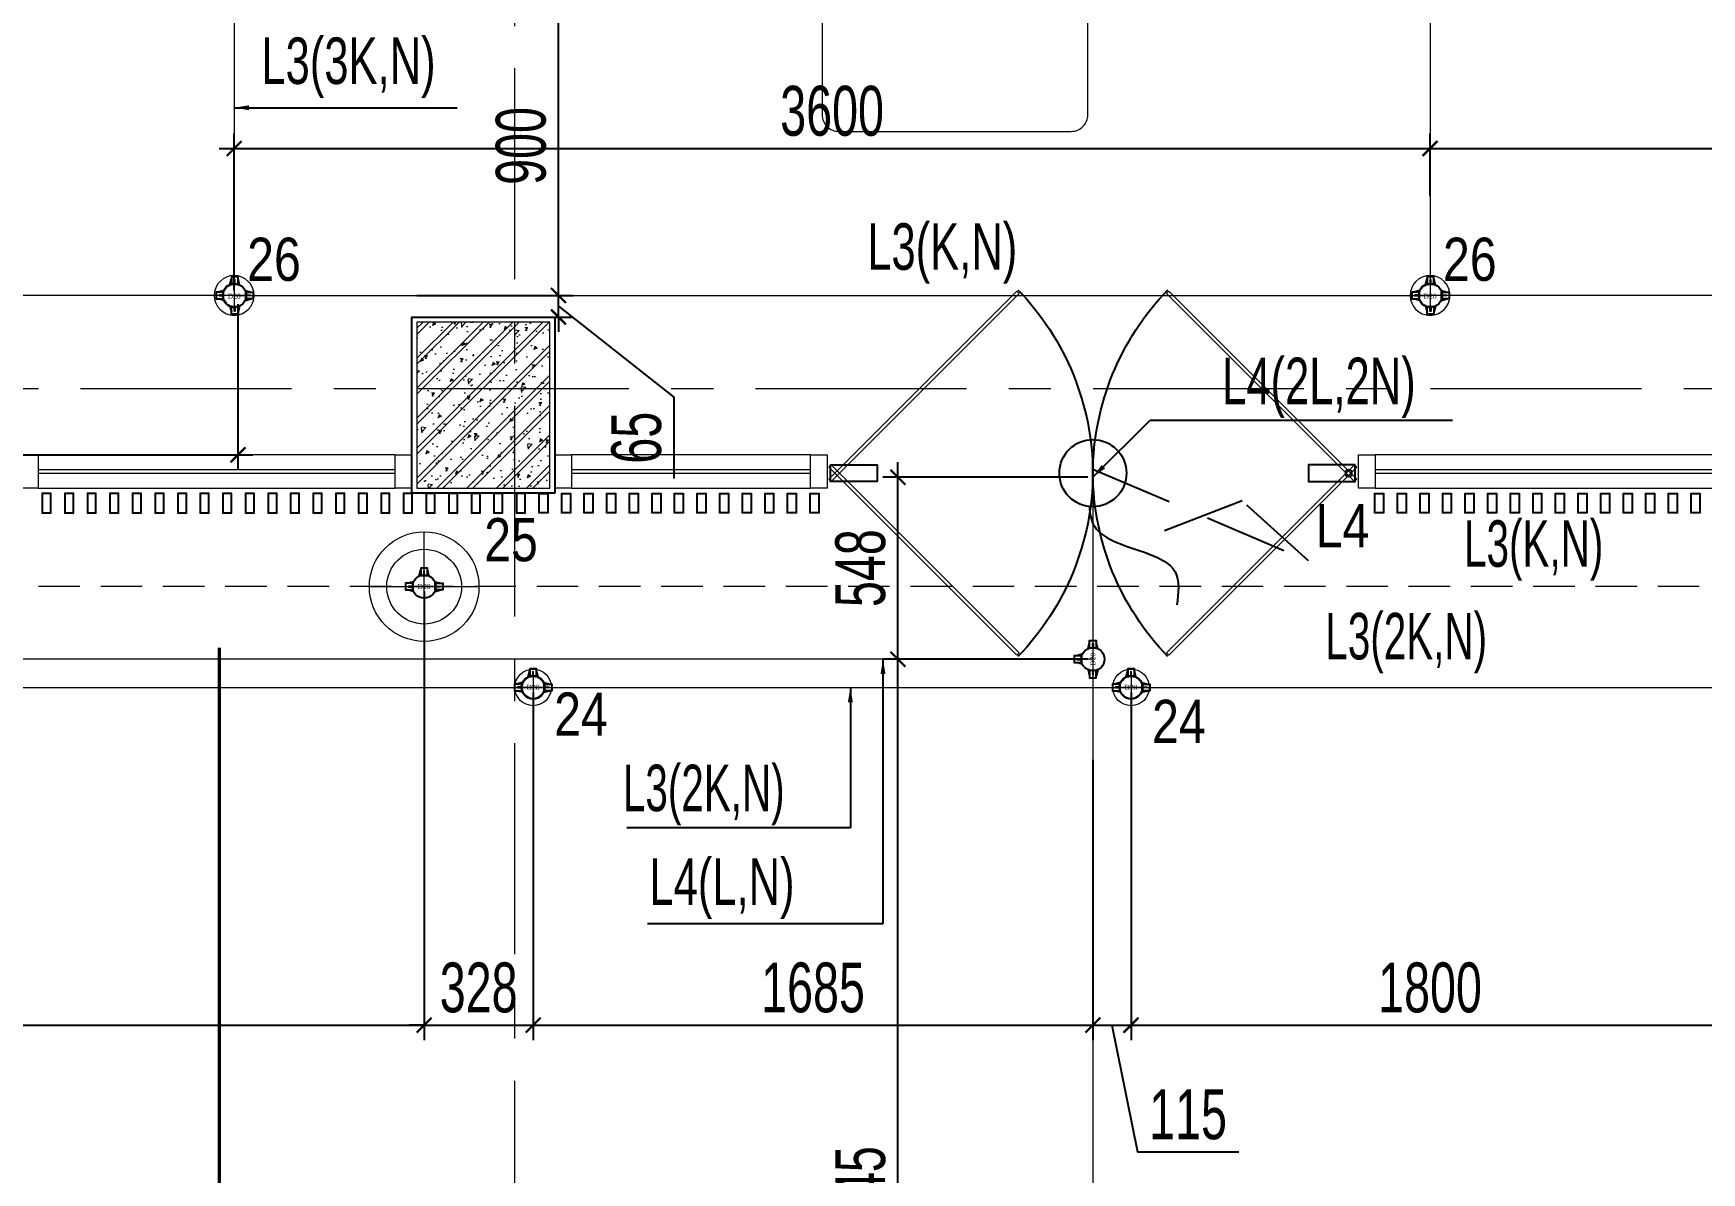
# Model space of a CAD drawing. Header units: millimetres. Extents: x -343543 to 400519, y -115663 to 104219.
# Drawn here: x -68316 to -63294, y -42361 to -38931 of the extents above; entities that cross this region are included whole.
import ezdxf
from ezdxf.xclip import XClip

# ---------------------------------------------------------------- set-up
doc = ezdxf.new("R2010")
doc.units = ezdxf.units.MM
doc.header["$XCLIPFRAME"] = 0
for name, pattern in [("$0$02'TUONG Xay$0$HIDDEN", [0.375, 0.25, -0.125]), ('CONTINOUS', [0]), ('HIDDEN2', [0.1875, 0.125, -0.0625]), ('XREF MAT BANG TUONG XAY$0$CENTER', [50.8, 31.75, -6.35, 6.35, -6.35])]:
    doc.linetypes.add(name, pattern=pattern)
doc.layers.get('0').update_dxf_attribs({"color": 231, "lineweight": 0})
doc.layers.get('DefPoints').update_dxf_attribs({"color": 191})
for name, color, linetype in [('A-FLOR', 35, 'Continuous'), ('INNO-GIOTHAI', 20, 'Continuous'), ('XREF MAT BANG TUONG XAY$0$A-FNSH', 8, 'Continuous'), ('XREF MAT BANG TUONG XAY$0$A-FURN', 8, 'Continuous'), ('ống ghen', 6, 'Continuous')]:
    doc.layers.add(name, color=color, linetype=linetype)
for name, color, linetype, lineweight in [('A-PATT', 252, 'Continuous', 9), ('A-SYMBOLS', 10, 'Continuous', 13), ('fix lighting', 2, 'Continuous', 5), ('ICC-Text', 3, 'Continuous', 25), ('SME-E-COND-LTG', 51, 'Continuous', 18), ('SME-E-LTG-DIM', 55, 'Continuous', 18), ('SME-E-LTG-NOTE', 54, 'Continuous', 18), ('TEXT DIEN', 3, 'Continuous', 18), ('XREF MAT BANG TUONG XAY$0$01.Xref _MB T1$0$A-WALL-INT', 8, 'Continuous', 9), ('XREF MAT BANG TUONG XAY$0$01.Xref _MB T2-Mai$0$$0$A-DOOR', 8, 'Continuous', 9), ('XREF MAT BANG TUONG XAY$0$A-GRID', 8, 'XREF MAT BANG TUONG XAY$0$CENTER', 15), ('XREF MAT BANG TUONG XAY$0$xref_IKIGAI_Cot$0$A-FNSH', 8, 'Continuous', 9), ('XREF MAT BANG TUONG XAY$0$xref_IKIGAI_Cot$0$A-PATT', 8, 'Continuous', 5)]:
    doc.layers.add(name, color=color, linetype=linetype, lineweight=lineweight)
doc.layers.add('EL - CABLE - PA', color=5, linetype='CONTINOUS', true_color=0x0000ff)
doc.styles.add('Arial', font='arial.ttf', dxfattribs={"width": 0.8})
doc.styles.add('ROMANS1', font='vntimeh.shx', dxfattribs={"width": 0.8, "bigfont": 'bigfont.shx'})
doc.styles.add('SM-DIMTEXT', font='SME.shx', dxfattribs={"width": 0.7})
doc.styles.add('SME-TEXT', font='sme.shx', dxfattribs={"width": 0.7})
doc.dimstyles.new('SDIM-75', dxfattribs={"dimscale": 75, "dimtxt": 2, "dimasz": 0.6, "dimexe": 0.6, "dimexo": 0.2, "dimgap": 0.5, "dimtad": 1, "dimdec": 0, "dimzin": 12, "dimtxsty": 'SM-DIMTEXT', "dimblk": 'ARCHTICK', "dimcen": 0.12, "dimdle": 0.6, "dimclrd": 7, "dimclre": 8, "dimadec": 0, "dimazin": 3, "dimtfac": 2, "dimtdec": 0, "dimtix": 1, "dimtmove": 1, "dimatfit": 3, "dimfxl": 1, "dimtzin": 0, "dimarcsym": 1})

# ---------------------------------------------------------------- blocks, each defined once
blk = doc.blocks.new('XREF MAT BANG TUONG XAY$0$xref_IKIGAI_Cot')
at = {"layer": 'XREF MAT BANG TUONG XAY$0$xref_IKIGAI_Cot$0$A-PATT'}
h = blk.add_hatch(dxfattribs=at)
h.set_pattern_fill('BT-01', color=8, scale=15, angle=180, pattern_type=2)
h.set_pattern_definition([(230, (23725, -40080), (-107.59, 9.413), [11.25, -123.75]), (175, (23725, -40080), (20.813, -112.83), [9, -99]), (280.45, (23716.04, -40079.22), (-86.776, -103.416), [9.56, -105.171]), (226.184, (23725, -40110), (-160.086, 24.83), [16.875, -185.625]), (276.636, (23711.66, -40107.93), (-140.2, -146.12), [14.34, -157.757]), (171.184, (23725, -40110), (-140.2, -146.12), [13.5, -148.5]), (201, (23710, -40102.5), (-89.536, 60.393), [11.25, -123.75]), (146, (23710, -40102.5), (-36.497, -108.773), [9, -99]), (251.45, (23702.54, -40097.47), (-126.033, -48.38), [9.56, -105.171]), (217.5, (23725, -40080), (-1.824, -49.934), [0, -97.8, 0, -100.5, 0, -99.375]), (187.5, (23725, -40080), (-39.4604, -59.162), [0, -57.3, 0, -95.55, 0, -37.875]), (147.5, (23758.45, -40080), (-80.0734, 3.3832), [0, -37.5, 0, -117, 0, -155.25]), (137.5, (23773.45, -40080), (-87.478, -15.016), [0, -48.75, 0, -77.7, 0, -110.25]), (225, (23725, -40080), (45.078, -45.078), []), (225, (23725, -40098.375), (45.078, -45.078), [])])
h.paths.add_polyline_path([(23905, -39800), (23505, -39800), (23505, -40300), (23905, -40300)])
at = {"layer": 'XREF MAT BANG TUONG XAY$0$A-GRID', "color": 8, "ltscale": 20}
for points in [[(23800, -53895), (23800, -27075.6)], [(-2907.5, -40000), (42750, -40000)]]:
    blk.add_lwpolyline(points, dxfattribs=at)
at = {"layer": 'XREF MAT BANG TUONG XAY$0$xref_IKIGAI_Cot$0$A-FNSH', "color": 8}
blk.add_lwpolyline([(23905, -39800), (23505, -39800), (23505, -40300), (23905, -40300)], close=True, dxfattribs=at)
blk = doc.blocks.new('XREF MAT BANG TUONG XAY$0$nnnbvnfg')
at = {"layer": 'XREF MAT BANG TUONG XAY$0$01.Xref _MB T1$0$A-WALL-INT', "color": 8}
for points in [[(-14, -30), (14, -30), (14, 30), (-14, 30)], [(-12, -28), (12, -28), (12, 28), (-12, 28)]]:
    blk.add_lwpolyline(points, close=True, dxfattribs=at)
blk = doc.blocks.new('XREF MAT BANG TUONG XAY$0$nnrgnbnnrg')
at = {"layer": 'XREF MAT BANG TUONG XAY$0$01.Xref _MB T2-Mai$0$$0$A-DOOR', "color": 8}
for points in [[(-780.6, -162.7), (-214.9, 403), (-207.8, 395.9), (-773.5, -169.7)], [(808.9, -162.7), (243.2, 403), (236.2, 395.9), (801.9, -169.7)], [(-1985.8, -90), (-835.8, -90), (-835.8, -190), (-1985.8, -190)], [(-835.8, -190), (-785.8, -190), (-785.8, -90), (-835.8, -90)], [(814.2, -190), (864.2, -190), (864.2, -90), (814.2, -90)], [(864.2, -90), (1584.2, -90), (1584.2, -190), (864.2, -190)], [(1584.2, -190), (1634.2, -190), (1634.2, -90), (1584.2, -90)], [(-1985.8, -135), (-835.8, -135), (-835.8, -145), (-1985.8, -145)], [(-780.6, -127.3), (-214.9, -693), (-207.8, -685.9), (-773.5, -120.3)], [(808.9, -127.3), (243.2, -693), (236.2, -685.9), (801.9, -120.3)], [(864.2, -135), (1584.2, -135), (1584.2, -145), (864.2, -145)]]:
    blk.add_lwpolyline(points, close=True, dxfattribs=at)
at = {"layer": 'XREF MAT BANG TUONG XAY$0$A-FURN', "color": 8}
for points in [[(-775.8, -120), (-635.3, -120), (-635.3, -170), (-775.8, -170)], [(804.2, -120), (663.6, -120), (663.6, -170), (804.2, -170)]]:
    blk.add_lwpolyline(points, close=True, dxfattribs=at)
blk.add_circle((-755.8, -145), 10, dxfattribs=at)
for centre, start, end in [((-785.8, -150), 0.3581, 44.092), ((814.2, -150), 135.908, 179.6419), ((-785.8, -140), 315.908, 359.6419), ((814.2, -140), 180.3581, 224.092)]:
    blk.add_arc(centre, 800, start, end, dxfattribs=at)
blk = doc.blocks.new('XREF MAT BANG NOI THAT')
at = {"color": 8}
blk.add_lwpolyline([(25474.8, -37426.1), (24774.8, -37426.1, 0.414214), (24724.8, -37476.1), (24724.8, -39176.1, 0.414214), (24774.8, -39226.1), (25474.8, -39226.1, 0.414214), (25524.8, -39176.1), (25524.8, -37476.1, 0.414214)], format="xyb", close=True, dxfattribs=at)
blk = doc.blocks.new('01.Xref _MB T1')
at = {"layer": 'XREF MAT BANG TUONG XAY$0$01.Xref _MB T2-Mai$0$$0$A-DOOR', "color": 8}
for points in [[(22364.99017, -40300.00001), (22314.99017, -40300.00001), (22314.99017, -40200.00001), (22364.99017, -40200.00001)], [(23439.99017, -40200.00001), (22364.99017, -40200.00001), (22364.99017, -40300.00001), (23439.99017, -40300.00001)], [(23489.99017, -40300.00001), (23439.99017, -40300.00001), (23439.99017, -40200.00001), (23489.99017, -40200.00001)], [(23439.99017, -40245.00001), (22364.99017, -40245.00001), (22364.99017, -40255.00001), (23439.99017, -40255.00001)]]:
    blk.add_lwpolyline(points, close=True, dxfattribs=at)
at = {"layer": 'XREF MAT BANG TUONG XAY$0$A-FNSH', "color": 8}
blk.add_lwpolyline([(23919.99208, -40315.00001), (23489.99208, -40315.00001), (23489.99208, -39785.00001), (23919.99208, -39785.00001)], close=True, dxfattribs=at)
at = {"color": 8}
ref = blk.add_blockref('XREF MAT BANG TUONG XAY$0$xref_IKIGAI_Cot', (-0.00927, -0.00001), dxfattribs=at)
XClip(ref).set_block_clipping_path([(-5181.1494167775, -58156.1251844964), (44638.3275875031, -24933.2650512661)])
at = {"layer": 'XREF MAT BANG TUONG XAY$0$A-FURN', "color": 8, "xscale": -1}
for name, p in [('XREF MAT BANG TUONG XAY$0$nnrgnbnnrg', (25554.16454, -40110.00001)), ('XREF MAT BANG TUONG XAY$0$nnnbvnfg', (23885.99078, -40345.00001)), ('XREF MAT BANG TUONG XAY$0$nnnbvnfg', (23953.99078, -40345.00001)), ('XREF MAT BANG TUONG XAY$0$nnnbvnfg', (24021.99078, -40345.00001)), ('XREF MAT BANG TUONG XAY$0$nnnbvnfg', (24089.99078, -40345.00001)), ('XREF MAT BANG TUONG XAY$0$nnnbvnfg', (24157.99078, -40345.00001)), ('XREF MAT BANG TUONG XAY$0$nnnbvnfg', (24225.99078, -40345.00001)), ('XREF MAT BANG TUONG XAY$0$nnnbvnfg', (24293.99078, -40345.00001)), ('XREF MAT BANG TUONG XAY$0$nnnbvnfg', (24361.99078, -40345.00001)), ('XREF MAT BANG TUONG XAY$0$nnnbvnfg', (24429.99078, -40345.00001)), ('XREF MAT BANG TUONG XAY$0$nnnbvnfg', (24497.99078, -40345.00001)), ('XREF MAT BANG TUONG XAY$0$nnnbvnfg', (24565.99078, -40345.00001)), ('XREF MAT BANG TUONG XAY$0$nnnbvnfg', (24633.99078, -40345.00001)), ('XREF MAT BANG TUONG XAY$0$nnnbvnfg', (24701.99078, -40345.00001)), ('XREF MAT BANG TUONG XAY$0$nnnbvnfg', (26401.9718, -40345.00001)), ('XREF MAT BANG TUONG XAY$0$nnnbvnfg', (26469.9718, -40345.00001)), ('XREF MAT BANG TUONG XAY$0$nnnbvnfg', (26537.9718, -40345.00001)), ('XREF MAT BANG TUONG XAY$0$nnnbvnfg', (26605.9718, -40345.00001)), ('XREF MAT BANG TUONG XAY$0$nnnbvnfg', (26673.9718, -40345.00001)), ('XREF MAT BANG TUONG XAY$0$nnnbvnfg', (26741.9718, -40345.00001)), ('XREF MAT BANG TUONG XAY$0$nnnbvnfg', (26809.9718, -40345.00001)), ('XREF MAT BANG TUONG XAY$0$nnnbvnfg', (26877.9718, -40345.00001)), ('XREF MAT BANG TUONG XAY$0$nnnbvnfg', (26945.9718, -40345.00001)), ('XREF MAT BANG TUONG XAY$0$nnnbvnfg', (27013.9718, -40345.00001)), ('XREF MAT BANG TUONG XAY$0$nnnbvnfg', (27081.9718, -40345.00001)), ('XREF MAT BANG TUONG XAY$0$nnnbvnfg', (27149.9718, -40345.00001)), ('XREF MAT BANG TUONG XAY$0$nnnbvnfg', (27217.9718, -40345.00001)), ('XREF MAT BANG TUONG XAY$0$nnnbvnfg', (27285.9718, -40345.00001)), ('XREF MAT BANG TUONG XAY$0$nnnbvnfg', (27353.9718, -40345.00001))]:
    blk.add_blockref(name, p, dxfattribs=at)
at = {"layer": 'XREF MAT BANG TUONG XAY$0$A-FURN', "color": 8}
for p in [(22389.99078, -40345.00001), (22457.99078, -40345.00001), (22525.99078, -40345.00001), (22593.99078, -40345.00001), (22661.99078, -40345.00001), (22729.99078, -40345.00001), (22797.99078, -40345.00001), (22865.99078, -40345.00001), (22933.99078, -40345.00001), (23001.99078, -40345.00001), (23069.99078, -40345.00001), (23069.99078, -40345.00001), (23137.99078, -40345.00001), (23205.99078, -40345.00001), (23273.99078, -40345.00001), (23341.99078, -40345.00001), (23409.99078, -40345.00001), (23477.99078, -40345.00001), (23545.99078, -40345.00001), (23613.99078, -40345.00001), (23681.99078, -40345.00001), (23749.99078, -40345.00001), (23817.99078, -40345.00001)]:
    blk.add_blockref('XREF MAT BANG TUONG XAY$0$nnnbvnfg', p, dxfattribs=at)
at = {"layer": 'A-PATT', "color": 8}
blk.add_blockref('XREF MAT BANG NOI THAT', (0, 0), dxfattribs=at)
blk = doc.blocks.new('Spotlight SKU LS1 3W')
at = {"color": 0, "linetype": 'ByBlock'}
for p, q in [((36, 0), (-36, 0)), ((0, 36), (0, -36))]:
    blk.add_line(p, q, dxfattribs=at)
for radius, start, end in [(60, 90, 270), (60, 270, 90), (36, 90, 270), (36, 270, 90)]:
    blk.add_arc((0, 0), radius, start, end, dxfattribs=at)
blk = doc.blocks.new('A$C1bd1283e')
at = {"color": 0, "linetype": 'ByBlock'}
for p, q in [((-11.7, -11.7), (11.7, 11.7)), ((-11.7, 11.7), (11.7, -11.7))]:
    blk.add_line(p, q, dxfattribs=at)
for radius, start, end in [(27.5, 315, 135), (27.5, 135, 315), (16.5, 135, 315), (16.5, 315, 135)]:
    blk.add_arc((0, 0), radius, start, end, dxfattribs=at)
blk = doc.blocks.new('A$C0707c3b3')
at = {"layer": 'fix lighting', "linetype": "$0$02'TUONG Xay$0$HIDDEN", "ltscale": 500, "const_width": 10}
blk.add_lwpolyline([(-8545, -10030), (-8545, -18670)], dxfattribs=at)
at = {"layer": 'fix lighting'}
for p in [(-8500, -8970), (-4900, -8970)]:
    blk.add_blockref('Spotlight SKU LS1 3W', p, dxfattribs=at)
at = {"layer": 'fix lighting', "xscale": -2, "yscale": 2, "zscale": 2, "rotation": 45}
for p in [(-7600, -10150), (-5800, -10150)]:
    blk.add_blockref('A$C1bd1283e', p, dxfattribs=at)
blk = doc.blocks.new('LT12')
for points in [[(0, -110), (0, 110)], [(-110, 0), (110, 0)]]:
    blk.add_lwpolyline(points)
blk.add_circle((0, 0), 110)
at = {"layer": 'A-PATT'}
blk.add_circle((0, 0), 75, dxfattribs=at)
blk = doc.blocks.new('A$C6ab44c1a')
blk.add_circle((0, 0), 50.5)
blk.add_open_spline([(-5.1, -50.2), (-4.8, -61.6), (2.8, -99.1), (70.3, -113.1), (133.4, -143.7), (128.7, -179.9), (126.3, -198.4)], degree=3, knots=[22.981386, 22.981386, 22.981386, 22.981386, 39.998359, 85.547817, 109.785384, 134.820833, 134.820833, 134.820833, 134.820833])
blk = doc.blocks.new('DenSanTuongT2Ikigai')
at = {"layer": 'EL - CABLE - PA', "color": 5, "true_color": 0x0000ff, "xscale": 2, "yscale": 2, "zscale": 2}
blk.add_blockref('A$C6ab44c1a', (25540, 9745), dxfattribs=at)
at = {"layer": 'fix lighting', "xscale": 1.5, "yscale": 1.5, "zscale": 1.5}
blk.add_blockref('LT12', (23526.9, 9403.4), dxfattribs=at)
blk = doc.blocks.new('c4-d20')
at = {"layer": 'ống ghen', "ltscale": 30}
for points in [[(5338942.8, -3869222.4), (5338924.6, -3869227.1)], [(5338959.8, -3869205.4), (5338964.6, -3869187.1)], [(5338989.3, -3869205.4), (5338984.6, -3869187.1)], [(5339006.3, -3869222.4), (5339024.6, -3869227.1)], [(5338942.8, -3869251.9), (5338924.6, -3869247.1)], [(5338959.8, -3869268.9), (5338964.6, -3869287.1)], [(5338989.3, -3869268.9), (5338984.6, -3869287.1)], [(5339006.3, -3869251.9), (5339024.6, -3869247.1)]]:
    blk.add_lwpolyline(points, dxfattribs=at)
for points in [[(5338984.6, -3869203.6), (5338984.6, -3869181.1), (5338964.6, -3869181.1), (5338964.6, -3869203.6)], [(5338975.1, -3869202.1), (5338975.1, -3869190.1), (5338974, -3869190.1), (5338974, -3869202.1)], [(5338941, -3869227.1), (5338918.6, -3869227.1), (5338918.6, -3869247.1), (5338941, -3869247.1)], [(5338939.6, -3869236.6), (5338927.5, -3869236.6), (5338927.5, -3869237.7), (5338939.6, -3869237.7)], [(5338984.6, -3869270.7), (5338984.6, -3869293.1), (5338964.6, -3869293.1), (5338964.6, -3869270.7)], [(5338975.1, -3869272.1), (5338975.1, -3869284.2), (5338974, -3869284.2), (5338974, -3869272.1)], [(5339008.1, -3869227.1), (5339030.6, -3869227.1), (5339030.6, -3869247.1), (5339008.1, -3869247.1)], [(5339009.6, -3869236.6), (5339021.6, -3869236.6), (5339021.6, -3869237.7), (5339009.6, -3869237.7)]]:
    blk.add_lwpolyline(points, close=True, dxfattribs=at)
blk.add_circle((5338974.6, -3869237.1), 35, dxfattribs=at)
at = {"layer": 'TEXT DIEN', "ltscale": 30, "style": 'ROMANS1'}
blk.add_text('D20', height=15, dxfattribs=at).set_placement((5338953.4, -3869246.8))
blk = doc.blocks.new('c3-20')
at = {"layer": 'ống ghen', "ltscale": 30}
for points in [[(5338959.8, -3869072.3), (5338964.6, -3869054)], [(5338989.3, -3869072.3), (5338984.6, -3869054)], [(5338942.8, -3869089.3), (5338924.6, -3869094)], [(5338942.8, -3869118.8), (5338924.6, -3869114)], [(5339006.3, -3869089.3), (5339024.6, -3869094)], [(5339006.3, -3869118.8), (5339024.6, -3869114)]]:
    blk.add_lwpolyline(points, dxfattribs=at)
for points in [[(5338984.6, -3869070.5), (5338984.6, -3869048), (5338964.6, -3869048), (5338964.6, -3869070.5)], [(5338975.1, -3869069), (5338975.1, -3869057), (5338974, -3869057), (5338974, -3869069)], [(5338941, -3869094), (5338918.6, -3869094), (5338918.6, -3869114), (5338941, -3869114)], [(5338939.6, -3869103.5), (5338927.5, -3869103.5), (5338927.5, -3869104.6), (5338939.6, -3869104.6)], [(5339008.1, -3869094), (5339030.6, -3869094), (5339030.6, -3869114), (5339008.1, -3869114)], [(5339009.6, -3869103.5), (5339021.6, -3869103.5), (5339021.6, -3869104.6), (5339009.6, -3869104.6)]]:
    blk.add_lwpolyline(points, close=True, dxfattribs=at)
blk.add_circle((5338974.6, -3869104), 35, dxfattribs=at)
at = {"layer": 'TEXT DIEN', "ltscale": 30, "style": 'ROMANS1'}
blk.add_text('D20', height=15, dxfattribs=at).set_placement((5338954.5, -3869111.3))
blk = doc.blocks.new('_ArchTick')
at = {"color": 0, "linetype": 'ByBlock', "const_width": 0.15}
blk.add_lwpolyline([(-0.5, -0.5), (0.5, 0.5)], dxfattribs=at)
blk = doc.blocks.new('*D1686')
at = {"layer": 'DefPoints', "color": 0, "linetype": 'Continuous', "ltscale": 1000, "transparency": 16777216}
for p in [(-70541, -39730.9), (-67700.1, -39730.9), (-67700.1, -40200)]:
    blk.add_point(p, dxfattribs=at)
at = {"layer": 'SME-E-LTG-DIM', "color": 8, "linetype": 'Continuous', "lineweight": -2, "ltscale": 1000, "transparency": 16777216}
for p, q in [((-70541, -39745.9), (-70541, -40245)), ((-67700.1, -39745.9), (-67700.1, -40245))]:
    blk.add_line(p, q, dxfattribs=at)
at = {"layer": 'SME-E-LTG-DIM', "color": 7, "linetype": 'Continuous', "lineweight": -2, "ltscale": 1000, "transparency": 16777216}
blk.add_line((-70586, -40200), (-67655.1, -40200), dxfattribs=at)
at = {"layer": 'SME-E-LTG-DIM', "color": 7, "linetype": 'Continuous', "lineweight": -2, "ltscale": 1000, "transparency": 16777216, "xscale": 45, "yscale": 45, "zscale": 45, "rotation": 180}
blk.add_blockref('_ArchTick', (-70541, -40200), dxfattribs=at)
at = {"layer": 'SME-E-LTG-DIM', "color": 7, "linetype": 'Continuous', "lineweight": -2, "ltscale": 1000, "transparency": 16777216, "xscale": 45, "yscale": 45, "zscale": 45}
blk.add_blockref('_ArchTick', (-67700.1, -40200), dxfattribs=at)
at = {"layer": 'SME-E-LTG-DIM', "color": 0, "linetype": 'Continuous', "ltscale": 1000, "transparency": 16777216, "insert": (-69120.5, -40087.5), "char_height": 150, "attachment_point": 5, "style": 'SM-DIMTEXT'}
blk.add_mtext('2841', dxfattribs=at)
blk = doc.blocks.new('*D1687')
at = {"layer": 'DefPoints', "color": 0, "linetype": 'Continuous', "ltscale": 1000, "transparency": 16777216}
for p in [(-64111.6, -39277.6), (-64111.6, -39435.7), (-67711.6, -39720)]:
    blk.add_point(p, dxfattribs=at)
at = {"layer": 'SME-E-LTG-DIM', "color": 8, "linetype": 'Continuous', "lineweight": -2, "ltscale": 1000, "transparency": 16777216}
for p, q in [((-67711.6, -39705), (-67711.6, -39232.6)), ((-64111.6, -39420.7), (-64111.6, -39232.6))]:
    blk.add_line(p, q, dxfattribs=at)
at = {"layer": 'SME-E-LTG-DIM', "color": 7, "linetype": 'Continuous', "lineweight": -2, "ltscale": 1000, "transparency": 16777216}
blk.add_line((-67756.6, -39277.6), (-64066.6, -39277.6), dxfattribs=at)
at = {"layer": 'SME-E-LTG-DIM', "color": 7, "linetype": 'Continuous', "lineweight": -2, "ltscale": 1000, "transparency": 16777216, "xscale": 45, "yscale": 45, "zscale": 45, "rotation": 180}
blk.add_blockref('_ArchTick', (-67711.6, -39277.6), dxfattribs=at)
at = {"layer": 'SME-E-LTG-DIM', "color": 7, "linetype": 'Continuous', "lineweight": -2, "ltscale": 1000, "transparency": 16777216, "xscale": 45, "yscale": 45, "zscale": 45}
blk.add_blockref('_ArchTick', (-64111.6, -39277.6), dxfattribs=at)
at = {"layer": 'SME-E-LTG-DIM', "color": 0, "linetype": 'Continuous', "ltscale": 1000, "transparency": 16777216, "insert": (-65911.6, -39165.1), "char_height": 150, "attachment_point": 5, "style": 'SM-DIMTEXT'}
blk.add_mtext('3600', dxfattribs=at)
blk = doc.blocks.new('*D1688')
at = {"layer": 'DefPoints', "color": 0, "linetype": 'Continuous', "ltscale": 1000, "transparency": 16777216}
for p in [(-59336.6, -39277.6), (-64111.6, -39435.7), (-59336.6, -39437.5)]:
    blk.add_point(p, dxfattribs=at)
at = {"layer": 'SME-E-LTG-DIM', "color": 8, "linetype": 'Continuous', "lineweight": -2, "ltscale": 1000, "transparency": 16777216}
for p, q in [((-64111.6, -39420.7), (-64111.6, -39232.6)), ((-59336.6, -39422.5), (-59336.6, -39232.6))]:
    blk.add_line(p, q, dxfattribs=at)
at = {"layer": 'SME-E-LTG-DIM', "color": 7, "linetype": 'Continuous', "lineweight": -2, "ltscale": 1000, "transparency": 16777216}
blk.add_line((-64156.6, -39277.6), (-59291.6, -39277.6), dxfattribs=at)
at = {"layer": 'SME-E-LTG-DIM', "color": 7, "linetype": 'Continuous', "lineweight": -2, "ltscale": 1000, "transparency": 16777216, "xscale": 45, "yscale": 45, "zscale": 45, "rotation": 180}
blk.add_blockref('_ArchTick', (-64111.6, -39277.6), dxfattribs=at)
at = {"layer": 'SME-E-LTG-DIM', "color": 7, "linetype": 'Continuous', "lineweight": -2, "ltscale": 1000, "transparency": 16777216, "xscale": 45, "yscale": 45, "zscale": 45}
blk.add_blockref('_ArchTick', (-59336.6, -39277.6), dxfattribs=at)
at = {"layer": 'SME-E-LTG-DIM', "color": 0, "linetype": 'Continuous', "ltscale": 1000, "transparency": 16777216, "insert": (-61724.1, -39165.1), "char_height": 150, "attachment_point": 5, "style": 'SM-DIMTEXT'}
blk.add_mtext('4775', dxfattribs=at)
blk = doc.blocks.new('*D1692')
at = {"layer": 'DefPoints', "color": 0, "linetype": 'Continuous', "ltscale": 1000, "transparency": 16777216}
for p in [(-67176.5, -39720), (-66735.3, -39720), (-67176.5, -39785)]:
    blk.add_point(p, dxfattribs=at)
at = {"layer": 'SME-E-LTG-DIM', "color": 8, "linetype": 'Continuous', "lineweight": -2, "ltscale": 1000, "transparency": 16777216}
for p, q in [((-67161.5, -39720), (-66690.3, -39720)), ((-67161.5, -39785), (-66690.3, -39785))]:
    blk.add_line(p, q, dxfattribs=at)
at = {"layer": 'SME-E-LTG-DIM', "color": 7, "linetype": 'Continuous', "lineweight": -2, "ltscale": 1000, "transparency": 16777216}
for p, q in [((-66735.3, -39720), (-66735.3, -39675)), ((-66735.3, -39785), (-66735.3, -39720)), ((-66735.3, -39785), (-66735.3, -39720)), ((-66735.3, -39752.5), (-66387.8, -40025.9)), ((-66735.3, -39785), (-66735.3, -39830)), ((-66387.8, -40025.9), (-66387.8, -40270.9))]:
    blk.add_line(p, q, dxfattribs=at)
at = {"layer": 'SME-E-LTG-DIM', "color": 7, "linetype": 'Continuous', "lineweight": -2, "ltscale": 1000, "transparency": 16777216, "xscale": 45, "yscale": 45, "zscale": 45}
for p, rotation in [((-66735.3, -39720), 270), ((-66735.3, -39785), 90)]:
    blk.add_blockref('_ArchTick', p, dxfattribs=dict(at, rotation=rotation))
at = {"layer": 'SME-E-LTG-DIM', "color": 0, "linetype": 'Continuous', "ltscale": 1000, "transparency": 16777216, "insert": (-66500.3, -40148.4), "char_height": 150, "attachment_point": 5, "rotation": 90, "style": 'SM-DIMTEXT'}
blk.add_mtext('65', dxfattribs=at)
blk = doc.blocks.new('*D1693')
at = {"layer": 'DefPoints', "color": 0, "linetype": 'Continuous', "ltscale": 1000, "transparency": 16777216}
for p in [(-67858.6, -38820), (-66735.3, -38820), (-67176.5, -39720)]:
    blk.add_point(p, dxfattribs=at)
at = {"layer": 'SME-E-LTG-DIM', "color": 8, "linetype": 'Continuous', "lineweight": -2, "ltscale": 1000, "transparency": 16777216}
for p, q in [((-67843.6, -38820), (-66690.3, -38820)), ((-67161.5, -39720), (-66690.3, -39720))]:
    blk.add_line(p, q, dxfattribs=at)
at = {"layer": 'SME-E-LTG-DIM', "color": 7, "linetype": 'Continuous', "lineweight": -2, "ltscale": 1000, "transparency": 16777216}
blk.add_line((-66735.3, -39765), (-66735.3, -38775), dxfattribs=at)
at = {"layer": 'SME-E-LTG-DIM', "color": 7, "linetype": 'Continuous', "lineweight": -2, "ltscale": 1000, "transparency": 16777216, "xscale": 45, "yscale": 45, "zscale": 45}
for p, rotation in [((-66735.3, -38820), 90), ((-66735.3, -39720), 270)]:
    blk.add_blockref('_ArchTick', p, dxfattribs=dict(at, rotation=rotation))
at = {"layer": 'SME-E-LTG-DIM', "color": 0, "linetype": 'Continuous', "ltscale": 1000, "transparency": 16777216, "insert": (-66847.8, -39270), "char_height": 150, "attachment_point": 5, "rotation": 90, "style": 'SM-DIMTEXT'}
blk.add_mtext('900', dxfattribs=at)
blk = doc.blocks.new('*D1714')
at = {"layer": 'DefPoints', "color": 0, "linetype": 'Continuous', "ltscale": 1000, "transparency": 16777216}
for p in [(-74191.5, -40596.6), (-67139.7, -40596.6), (-67139.7, -41916.7)]:
    blk.add_point(p, dxfattribs=at)
at = {"layer": 'SME-E-LTG-DIM', "color": 8, "linetype": 'Continuous', "lineweight": -2, "ltscale": 1000, "transparency": 16777216}
for p, q in [((-74191.5, -40611.6), (-74191.5, -41961.7)), ((-67139.7, -40611.6), (-67139.7, -41961.7))]:
    blk.add_line(p, q, dxfattribs=at)
at = {"layer": 'SME-E-LTG-DIM', "color": 7, "linetype": 'Continuous', "lineweight": -2, "ltscale": 1000, "transparency": 16777216}
blk.add_line((-74236.5, -41916.7), (-67094.7, -41916.7), dxfattribs=at)
at = {"layer": 'SME-E-LTG-DIM', "color": 7, "linetype": 'Continuous', "lineweight": -2, "ltscale": 1000, "transparency": 16777216, "xscale": 45, "yscale": 45, "zscale": 45, "rotation": 180}
blk.add_blockref('_ArchTick', (-74191.5, -41916.7), dxfattribs=at)
at = {"layer": 'SME-E-LTG-DIM', "color": 7, "linetype": 'Continuous', "lineweight": -2, "ltscale": 1000, "transparency": 16777216, "xscale": 45, "yscale": 45, "zscale": 45}
blk.add_blockref('_ArchTick', (-67139.7, -41916.7), dxfattribs=at)
at = {"layer": 'SME-E-LTG-DIM', "color": 0, "linetype": 'Continuous', "ltscale": 1000, "transparency": 16777216, "insert": (-70665.6, -41804.2), "char_height": 150, "attachment_point": 5, "style": 'SM-DIMTEXT'}
blk.add_mtext('7052', dxfattribs=at)
blk = doc.blocks.new('*D1715')
at = {"layer": 'DefPoints', "color": 0, "linetype": 'Continuous', "ltscale": 1000, "transparency": 16777216}
for p in [(-67139.7, -40596.6), (-66811.5, -40900), (-66811.5, -41916.7)]:
    blk.add_point(p, dxfattribs=at)
at = {"layer": 'SME-E-LTG-DIM', "color": 8, "linetype": 'Continuous', "lineweight": -2, "ltscale": 1000, "transparency": 16777216}
for p, q in [((-67139.7, -40611.6), (-67139.7, -41961.7)), ((-66811.5, -40915), (-66811.5, -41961.7))]:
    blk.add_line(p, q, dxfattribs=at)
at = {"layer": 'SME-E-LTG-DIM', "color": 7, "linetype": 'Continuous', "lineweight": -2, "ltscale": 1000, "transparency": 16777216}
for p, q in [((-67139.7, -41916.7), (-67184.7, -41916.7)), ((-67139.7, -41916.7), (-66811.5, -41916.7)), ((-66811.5, -41916.7), (-66766.5, -41916.7))]:
    blk.add_line(p, q, dxfattribs=at)
at = {"layer": 'SME-E-LTG-DIM', "color": 7, "linetype": 'Continuous', "lineweight": -2, "ltscale": 1000, "transparency": 16777216, "xscale": 45, "yscale": 45, "zscale": 45}
blk.add_blockref('_ArchTick', (-67139.7, -41916.7), dxfattribs=at)
at = {"layer": 'SME-E-LTG-DIM', "color": 7, "linetype": 'Continuous', "lineweight": -2, "ltscale": 1000, "transparency": 16777216, "xscale": 45, "yscale": 45, "zscale": 45, "rotation": 180}
blk.add_blockref('_ArchTick', (-66811.5, -41916.7), dxfattribs=at)
at = {"layer": 'SME-E-LTG-DIM', "color": 0, "linetype": 'Continuous', "ltscale": 1000, "transparency": 16777216, "insert": (-66975.6, -41804.2), "char_height": 150, "attachment_point": 5, "style": 'SM-DIMTEXT'}
blk.add_mtext('328', dxfattribs=at)
blk = doc.blocks.new('*D1716')
at = {"layer": 'DefPoints', "color": 0, "linetype": 'Continuous', "ltscale": 1000, "transparency": 16777216}
for p in [(-66811.5, -40900), (-65126.4, -41103.4), (-65126.4, -41916.7)]:
    blk.add_point(p, dxfattribs=at)
at = {"layer": 'SME-E-LTG-DIM', "color": 8, "linetype": 'Continuous', "lineweight": -2, "ltscale": 1000, "transparency": 16777216}
for p, q in [((-66811.5, -40915), (-66811.5, -41961.7)), ((-65126.4, -41118.4), (-65126.4, -41961.7))]:
    blk.add_line(p, q, dxfattribs=at)
at = {"layer": 'SME-E-LTG-DIM', "color": 7, "linetype": 'Continuous', "lineweight": -2, "ltscale": 1000, "transparency": 16777216}
blk.add_line((-66856.5, -41916.7), (-65081.4, -41916.7), dxfattribs=at)
at = {"layer": 'SME-E-LTG-DIM', "color": 7, "linetype": 'Continuous', "lineweight": -2, "ltscale": 1000, "transparency": 16777216, "xscale": 45, "yscale": 45, "zscale": 45, "rotation": 180}
blk.add_blockref('_ArchTick', (-66811.5, -41916.7), dxfattribs=at)
at = {"layer": 'SME-E-LTG-DIM', "color": 7, "linetype": 'Continuous', "lineweight": -2, "ltscale": 1000, "transparency": 16777216, "xscale": 45, "yscale": 45, "zscale": 45}
blk.add_blockref('_ArchTick', (-65126.4, -41916.7), dxfattribs=at)
at = {"layer": 'SME-E-LTG-DIM', "color": 0, "linetype": 'Continuous', "ltscale": 1000, "transparency": 16777216, "insert": (-65969, -41804.2), "char_height": 150, "attachment_point": 5, "style": 'SM-DIMTEXT'}
blk.add_mtext('1685', dxfattribs=at)
blk = doc.blocks.new('*D1717')
at = {"layer": 'DefPoints', "color": 0, "linetype": 'Continuous', "ltscale": 1000, "transparency": 16777216}
for p in [(-65011.5, -40900), (-65126.4, -41103.4), (-65011.5, -41916.7)]:
    blk.add_point(p, dxfattribs=at)
at = {"layer": 'SME-E-LTG-DIM', "color": 8, "linetype": 'Continuous', "lineweight": -2, "ltscale": 1000, "transparency": 16777216}
for p, q in [((-65011.5, -40915), (-65011.5, -41961.7)), ((-65126.4, -41118.4), (-65126.4, -41961.7))]:
    blk.add_line(p, q, dxfattribs=at)
at = {"layer": 'SME-E-LTG-DIM', "color": 7, "linetype": 'Continuous', "lineweight": -2, "ltscale": 1000, "transparency": 16777216}
for p, q in [((-65171.4, -41916.7), (-64966.5, -41916.7)), ((-65069, -41916.7), (-64992.5, -42298.6)), ((-64992.5, -42298.6), (-64687.5, -42298.6))]:
    blk.add_line(p, q, dxfattribs=at)
at = {"layer": 'SME-E-LTG-DIM', "color": 7, "linetype": 'Continuous', "lineweight": -2, "ltscale": 1000, "transparency": 16777216, "xscale": 45, "yscale": 45, "zscale": 45, "rotation": 180}
blk.add_blockref('_ArchTick', (-65126.4, -41916.7), dxfattribs=at)
at = {"layer": 'SME-E-LTG-DIM', "color": 7, "linetype": 'Continuous', "lineweight": -2, "ltscale": 1000, "transparency": 16777216, "xscale": 45, "yscale": 45, "zscale": 45}
blk.add_blockref('_ArchTick', (-65011.5, -41916.7), dxfattribs=at)
at = {"layer": 'SME-E-LTG-DIM', "color": 0, "linetype": 'Continuous', "ltscale": 1000, "transparency": 16777216, "insert": (-64840, -42186.1), "char_height": 150, "attachment_point": 5, "style": 'SM-DIMTEXT'}
blk.add_mtext('115', dxfattribs=at)
blk = doc.blocks.new('*D1718')
at = {"layer": 'DefPoints', "color": 0, "linetype": 'Continuous', "ltscale": 1000, "transparency": 16777216}
for p in [(-65011.5, -40900), (-63211.6, -40900), (-63211.6, -41916.7)]:
    blk.add_point(p, dxfattribs=at)
at = {"layer": 'SME-E-LTG-DIM', "color": 8, "linetype": 'Continuous', "lineweight": -2, "ltscale": 1000, "transparency": 16777216}
for p, q in [((-65011.5, -40915), (-65011.5, -41961.7)), ((-63211.6, -40915), (-63211.6, -41961.7))]:
    blk.add_line(p, q, dxfattribs=at)
at = {"layer": 'SME-E-LTG-DIM', "color": 7, "linetype": 'Continuous', "lineweight": -2, "ltscale": 1000, "transparency": 16777216}
blk.add_line((-65056.5, -41916.7), (-63166.6, -41916.7), dxfattribs=at)
at = {"layer": 'SME-E-LTG-DIM', "color": 7, "linetype": 'Continuous', "lineweight": -2, "ltscale": 1000, "transparency": 16777216, "xscale": 45, "yscale": 45, "zscale": 45, "rotation": 180}
blk.add_blockref('_ArchTick', (-65011.5, -41916.7), dxfattribs=at)
at = {"layer": 'SME-E-LTG-DIM', "color": 7, "linetype": 'Continuous', "lineweight": -2, "ltscale": 1000, "transparency": 16777216, "xscale": 45, "yscale": 45, "zscale": 45}
blk.add_blockref('_ArchTick', (-63211.6, -41916.7), dxfattribs=at)
at = {"layer": 'SME-E-LTG-DIM', "color": 0, "linetype": 'Continuous', "ltscale": 1000, "transparency": 16777216, "insert": (-64111.6, -41804.2), "char_height": 150, "attachment_point": 5, "style": 'SM-DIMTEXT'}
blk.add_mtext('1800', dxfattribs=at)
blk = doc.blocks.new('*D1724')
at = {"layer": 'DefPoints', "color": 0, "linetype": 'Continuous', "ltscale": 1000, "transparency": 16777216}
for p in [(-65713.4, -40267.1), (-65126.4, -40267.1), (-65126.4, -40815)]:
    blk.add_point(p, dxfattribs=at)
at = {"layer": 'SME-E-LTG-DIM', "color": 7, "linetype": 'Continuous', "lineweight": -2, "ltscale": 1000, "transparency": 16777216}
blk.add_line((-65713.4, -40860), (-65713.4, -40222.1), dxfattribs=at)
at = {"layer": 'SME-E-LTG-DIM', "color": 8, "linetype": 'Continuous', "lineweight": -2, "ltscale": 1000, "transparency": 16777216}
for p, q in [((-65141.4, -40267.1), (-65758.4, -40267.1)), ((-65141.4, -40815), (-65758.4, -40815))]:
    blk.add_line(p, q, dxfattribs=at)
at = {"layer": 'SME-E-LTG-DIM', "color": 7, "linetype": 'Continuous', "lineweight": -2, "ltscale": 1000, "transparency": 16777216, "xscale": 45, "yscale": 45, "zscale": 45}
for p, rotation in [((-65713.4, -40267.1), 90), ((-65713.4, -40815), 270)]:
    blk.add_blockref('_ArchTick', p, dxfattribs=dict(at, rotation=rotation))
at = {"layer": 'SME-E-LTG-DIM', "color": 0, "linetype": 'Continuous', "ltscale": 1000, "transparency": 16777216, "insert": (-65825.9, -40541), "char_height": 150, "attachment_point": 5, "rotation": 90, "style": 'SM-DIMTEXT'}
blk.add_mtext('548', dxfattribs=at)
blk = doc.blocks.new('*D1726')
at = {"layer": 'DefPoints', "color": 0, "linetype": 'Continuous', "ltscale": 1000, "transparency": 16777216}
for p in [(-65713.4, -40815), (-65126.4, -40815), (-65176.4, -44059.6)]:
    blk.add_point(p, dxfattribs=at)
at = {"layer": 'SME-E-LTG-DIM', "color": 7, "linetype": 'Continuous', "lineweight": -2, "ltscale": 1000, "transparency": 16777216}
blk.add_line((-65713.4, -44104.6), (-65713.4, -40770), dxfattribs=at)
at = {"layer": 'SME-E-LTG-DIM', "color": 8, "linetype": 'Continuous', "lineweight": -2, "ltscale": 1000, "transparency": 16777216}
for p, q in [((-65141.4, -40815), (-65758.4, -40815)), ((-65191.4, -44059.6), (-65758.4, -44059.6))]:
    blk.add_line(p, q, dxfattribs=at)
at = {"layer": 'SME-E-LTG-DIM', "color": 7, "linetype": 'Continuous', "lineweight": -2, "ltscale": 1000, "transparency": 16777216, "xscale": 45, "yscale": 45, "zscale": 45}
for p, rotation in [((-65713.4, -40815), 90), ((-65713.4, -44059.6), 270)]:
    blk.add_blockref('_ArchTick', p, dxfattribs=dict(at, rotation=rotation))
at = {"layer": 'SME-E-LTG-DIM', "color": 0, "linetype": 'Continuous', "ltscale": 1000, "transparency": 16777216, "insert": (-65825.9, -42437.3), "char_height": 150, "attachment_point": 5, "rotation": 90, "style": 'SM-DIMTEXT'}
blk.add_mtext('3245', dxfattribs=at)

msp = doc.modelspace()

# ---------------------------------------------------------------- block references
at = {"layer": 'A-SYMBOLS'}
msp.add_blockref('01.Xref _MB T1', (-90666.5, 0), dxfattribs=at)

# ---------------------------------------------------------------- next in the draw order: linework, layer by layer
at = {"layer": 'ICC-Text', "color": 4, "linetype": "$0$02'TUONG Xay$0$HIDDEN", "ltscale": 1000}
msp.add_lwpolyline([(-65126.7, -40242.8), (-64477.2, -40519.2), (-64677.5, -40338.7), (-64947.2, -40443.3)], dxfattribs=at)
at = {"layer": 'SME-E-COND-LTG', "color": 3, "linetype": 'Continuous', "ltscale": 1000}
for p, q in [((-67711.5, -39720), (-70546.5, -39720)), ((-67710.1, -39720), (-64110.1, -39720)), ((-59448.9, -39720), (-64111.6, -39720)), ((-65126.4, -40242.9), (-65126.4, -44009.6)), ((-65126.4, -40815), (-80919.6, -40815)), ((-81411.5, -40900), (-59971.6, -40900))]:
    msp.add_line(p, q, dxfattribs=at)
at = {"layer": 'SME-E-COND-LTG', "color": 3, "linetype": 'HIDDEN2', "ltscale": 1000}
msp.add_line((-63113.4, -40596.6), (-82066.5, -40596.6), dxfattribs=at)
at = {"layer": 'SME-E-COND-LTG', "color": 3, "linetype": 'Continuous', "ltscale": 1000}
for points in [[(-67711.5, -31326.2), (-67711.6, -39720)], [(-64111.5, -31320), (-64111.6, -39720)]]:
    msp.add_lwpolyline(points, dxfattribs=at)

# ---------------------------------------------------------------- next in the draw order: block references
at = {"layer": 'A-FLOR'}
msp.add_blockref('DenSanTuongT2Ikigai', (-90666.5, -50000), dxfattribs=at)
at = {"layer": 'INNO-GIOTHAI'}
msp.add_blockref('A$C0707c3b3', (-59211.5, -30750), dxfattribs=at)
at = {"layer": 'TEXT DIEN', "ltscale": 30}
for name, p in [('c4-d20', (-5406684.6, 3829517.1)), ('c4-d20', (-5403084.7, 3829517.1)), ('c3-20', (-5406114.2, 3828507.5)), ('c3-20', (-5405786.1, 3828204.1)), ('c3-20', (-5403986.1, 3828204.1))]:
    msp.add_blockref(name, p, dxfattribs=at)
at = {"layer": 'TEXT DIEN', "ltscale": 30, "rotation": 90}
msp.add_blockref('c3-20', (-3934230.4, -5379789.6), dxfattribs=at)

# ---------------------------------------------------------------- next in the draw order: texts
at = {"layer": 'ICC-Text', "linetype": "$0$02'TUONG Xay$0$HIDDEN", "style": 'Arial', "width": 0.8}
for s, p in [('26', (-67672.5, -39676.1)), ('26', (-64072.5, -39676.1)), ('L4', (-64456, -40478.3)), ('25', (-66958.9, -40520.2)), ('24', (-66748.4, -41045.3)), ('24', (-64948.4, -41067.2))]:
    msp.add_text(s, height=130, dxfattribs=at).set_placement(p)
at = {"layer": 'SME-E-LTG-NOTE', "style": 'SME-TEXT'}
for s, width, p in [('L3(3K,N)', 0.7, (-67629.6, -39083.4)), ('L3(K,N)', 0.7, (-65805.7, -39642.8)), ('L4(2L,2N)', 0.7, (-64737.5, -40047.3)), ('L3(K,N)', 0.65, (-64009.2, -40536.9)), ('L3(2K,N)', 0.65, (-64426.7, -40815.7)), ('L3(2K,N)', 0.65, (-66541.4, -41272.6)), ('L4(L,N)', 0.7, (-66461.6, -41554.6))]:
    msp.add_text(s, height=140, dxfattribs=dict(at, width=width)).set_placement(p)

# ---------------------------------------------------------------- next in the draw order: dimensions: what is measured, and where the dimension line sits
at = {"layer": 'SME-E-LTG-DIM', "linetype": 'Continuous', "ltscale": 1000}
for base, p1, p2, picture, middle in [((-66735.3, -38820), (-67176.5, -39720), (-67858.6, -38820), '*D1693', (-66847.8, -39270)), ((-65713.4, -40267.1), (-65126.4, -40815), (-65126.4, -40267.1), '*D1724', (-65825.9, -40541)), ((-65713.4, -40815), (-65176.4, -44059.6), (-65126.4, -40815), '*D1726', (-65825.9, -42437.3))]:
    dim = msp.add_linear_dim(base=base, p1=p1, p2=p2, angle=90, dimstyle='SDIM-75', dxfattribs=at)
    dim.commit()
    dim.dimension.update_dxf_attribs({"geometry": picture, "text_midpoint": middle})
for base, p1, p2, picture, middle in [((-64111.6, -39277.6), (-67711.6, -39720), (-64111.6, -39435.7), '*D1687', (-65911.6, -39165.1)), ((-59336.6, -39277.6), (-64111.6, -39435.7), (-59336.6, -39437.5), '*D1688', (-61724.1, -39165.1)), ((-67700.1, -40200), (-70541, -39730.9), (-67700.1, -39730.9), '*D1686', (-69120.5, -40087.5)), ((-67139.7, -41916.7), (-74191.5, -40596.6), (-67139.7, -40596.6), '*D1714', (-70665.6, -41804.2)), ((-66811.5, -41916.7), (-67139.7, -40596.6), (-66811.5, -40900), '*D1715', (-66975.6, -41804.2)), ((-65126.4, -41916.7), (-66811.5, -40900), (-65126.4, -41103.4), '*D1716', (-65969, -41804.2)), ((-63211.6, -41916.7), (-65011.5, -40900), (-63211.6, -40900), '*D1718', (-64111.6, -41804.2))]:
    dim = msp.add_linear_dim(base=base, p1=p1, p2=p2, dimstyle='SDIM-75', dxfattribs=at)
    dim.commit()
    dim.dimension.update_dxf_attribs({"geometry": picture, "text_midpoint": middle})
dim = msp.add_linear_dim(base=(-66735.3, -39720), p1=(-67176.5, -39785), p2=(-67176.5, -39720), angle=90, dimstyle='SDIM-75', dxfattribs=at)
dim.commit()
dim.dimension.update_dxf_attribs({"geometry": '*D1692', "text_midpoint": (-66387.8, -40063.4), "dimtype": 160})
dim = msp.add_linear_dim(base=(-65011.5, -41916.7), p1=(-65126.4, -41103.4), p2=(-65011.5, -40900), dimstyle='SDIM-75', dxfattribs=at)
dim.commit()
dim.dimension.update_dxf_attribs({"geometry": '*D1717', "text_midpoint": (-64955, -42298.6), "dimtype": 160})

# ---------------------------------------------------------------- next in the draw order: leaders
at = {"layer": 'SME-E-LTG-NOTE', "linetype": 'Continuous', "ltscale": 1000}
for points in [[(-67711.6, -39154.9), (-67040.7, -39154.9)], [(-65126.4, -40267.1), (-64954.3, -40095), (-64043.8, -40095)], [(-65758.4, -40815), (-65758.4, -41612.1), (-66466.9, -41612.1)], [(-65856.6, -40900), (-65856.6, -41323.1), (-66529.3, -41323.1)]]:
    msp.add_leader(points, dimstyle='SDIM-75', override={"dimgap": 0.5, "dimtad": 0}, dxfattribs=at)

doc.saveas('drawing.dxf')
